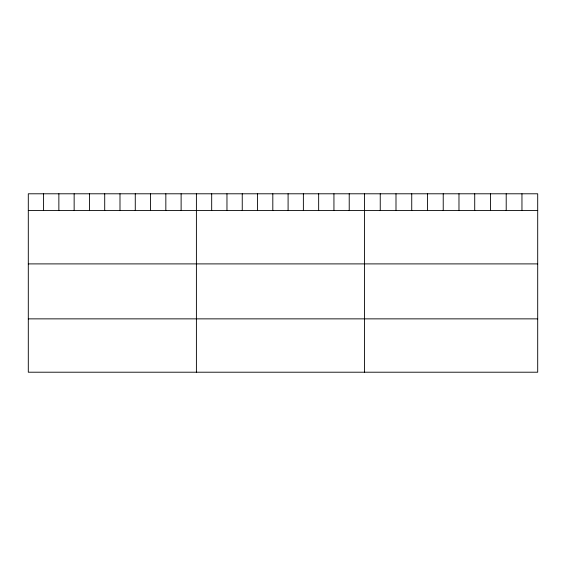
<?xml version="1.0" encoding="UTF-8"?>
<svg xmlns="http://www.w3.org/2000/svg" width="566" height="566" viewBox="0 0 566 566"><rect width="100%" height="100%" fill="white"/><g stroke="black" fill="none" stroke-linecap="round" stroke-linejoin="round"><path stroke-width="0.85" d="M537.7 210.552L537.7 372.209L28.3 372.209L28.3 193.791L537.7 193.791L537.7 210.552L28.3 210.552M28.3 263.897L537.7 263.897M28.3 318.863L537.7 318.863M521.958 193.791L521.958 210.552M506.209 193.791L506.209 210.552M490.467 193.791L490.467 210.552M474.718 193.791L474.718 210.552M458.976 193.791L458.976 210.552M443.228 193.791L443.228 210.552M427.486 193.791L427.486 210.552M411.737 193.791L411.737 210.552M395.995 193.791L395.995 210.552M380.246 193.791L380.246 210.552M364.504 193.791L364.504 372.209M349.222 193.791L349.222 210.552M333.94 193.791L333.94 210.552M318.658 193.791L318.658 210.552M303.376 193.791L303.376 210.552M288.094 193.791L288.094 210.552M272.812 193.791L272.812 210.552M257.53 193.791L257.53 210.552M242.248 193.791L242.248 210.552M226.966 193.791L226.966 210.552M211.684 193.791L211.684 210.552M196.402 193.791L196.402 372.209M181.12 193.791L181.12 210.552M165.838 193.791L165.838 210.552M150.556 193.791L150.556 210.552M135.274 193.791L135.274 210.552M119.992 193.791L119.992 210.552M104.71 193.791L104.71 210.552M89.428 193.791L89.428 210.552M74.146 193.791L74.146 210.552M58.864 193.791L58.864 210.552M43.582 193.791L43.582 210.552"/></g></svg>
